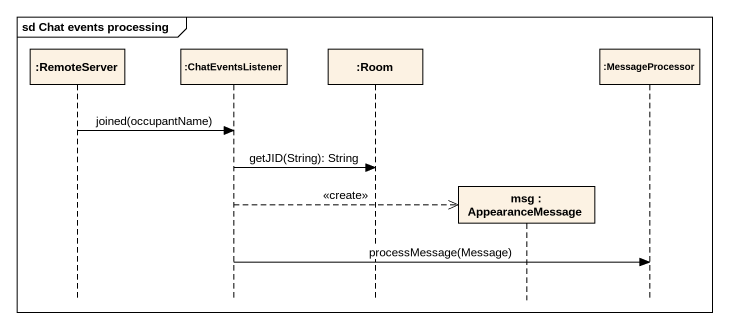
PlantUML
@startuml
mainframe sd Chat events processing
hide footbox
participant ":RemoteServer" as RemoteServer
participant ":ChatEventsListener" as ChatEventsListener
participant ":Room" as Room
participant "msg : AppearanceMessage" as msg
participant ":MessageProcessor" as MessageProcessor

RemoteServer -> ChatEventsListener : joined(occupantName)
ChatEventsListener -> Room : getJID(String): String
ChatEventsListener -->> msg ** : <<create>>
ChatEventsListener -> MessageProcessor : processMessage(Message)
@enduml
